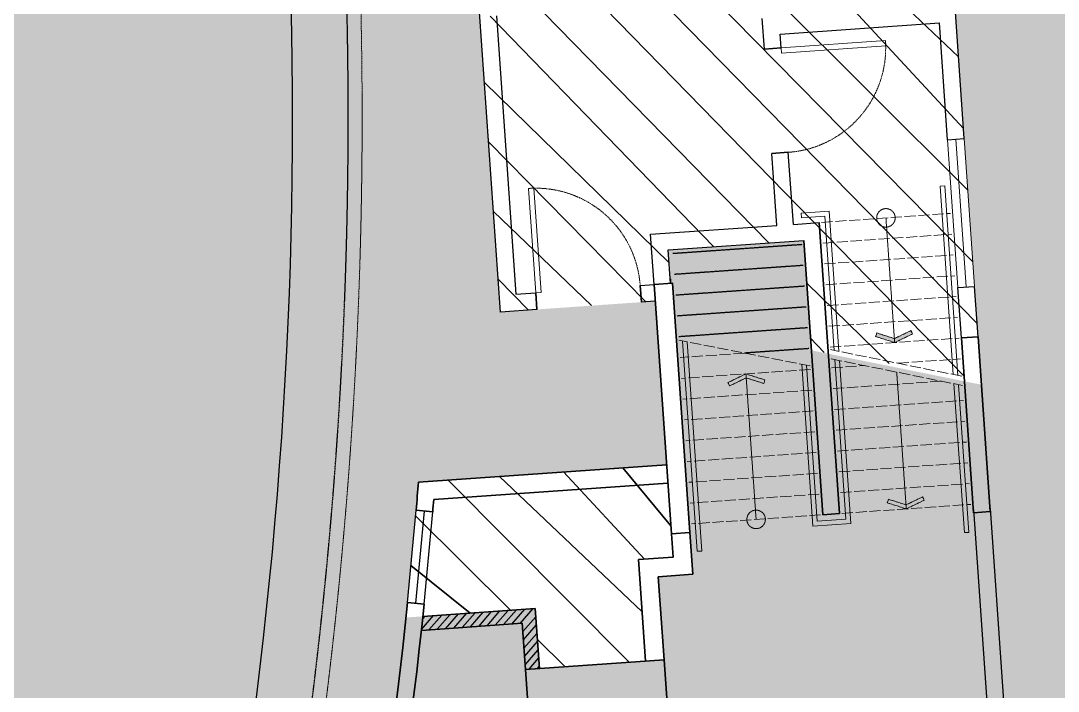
# Model space of a CAD drawing. Header units: millimetres. Extents: x 833941507 to 1669051331, y 817666127 to 1636299673.
# Drawn here: x 834623354 to 834634554, y 817991762 to 817999003 of the extents above; entities that cross this region are included whole.
import ezdxf

# ---------------------------------------------------------------- set-up
doc = ezdxf.new("R2010")
doc.units = ezdxf.units.MM
doc.header["$LTSCALE"] = 3
for name, pattern in [('3A35X-MADL-P-LT-B01-0$0$ACAD_ISO02W033', [5, 4, -1]), ('B0701', [2.34375, 1.5625, -0.78125]), ('B0703', [4.6875, 3.125, -1.5625]), ('HIDDEN', [0.375, 0.25, -0.125]), ('LB01__Road Marking$0$DASHED', [0.75, 0.5, -0.25]), ('LB01__Road Marking$0$x_160725 LB01 interim layout$0$Diag1003.1 - Rbt Give Way', [2, 1, -1])]:
    doc.linetypes.add(name, pattern=pattern)
for name, color, linetype in [('BD-CB-SOLID-DH', 251, 'Continuous'), ('LB01__Road Marking$0$MVA832_MARKING', 1, 'Continuous'), ('LB01__Road Marking$0$x_160725 LB01 interim layout$0$MVA813_KERB', 1, 'Continuous')]:
    doc.layers.add(name, color=color, linetype=linetype)
for name, color, linetype, lineweight in [('Hatch (CARR)', 252, 'Continuous', 35), ('Hatch (LTC&CB)', 252, 'Continuous', 35), ('LB01__Road Marking$0$AUDIT_D_190415114124-329', 1, 'Continuous', 13), ('UAJ-08GLAS', 7, 'Continuous', 5), ('UAJ-22INWA', 6, 'Continuous', 35), ('UAJ-23FLOR-a', 1, 'Continuous', 13), ('UAJ-23FLOR-h', 251, 'Continuous', 9), ('UAJ-24STAI-a', 9, '3A35X-MADL-P-LT-B01-0$0$ACAD_ISO02W033', 13), ('UAJ-24STAI-y', 8, 'B0701', 9), ('UAJ-28STRU', 6, 'Continuous', 35), ('UAJ-32INFR', 7, 'Continuous', 25), ('UAJ-32INFR-d', 9, 'Continuous', 5), ('UAJ-32INFR-z', 8, 'B0703', 9), ('UAJ-34RAIL-a', 1, 'Continuous', 13), ('UAJ-42INFI', 1, 'Continuous', 18)]:
    doc.layers.add(name, color=color, linetype=linetype, lineweight=lineweight)
pattern_1 = [(135, (0, 0), (-673.5192090801866, -673.5192090801866), []), (135, (2.749411666127753e-14, 449.013), (-673.5192090801866, -673.5192090801866), [])]

# ---------------------------------------------------------------- blocks, each defined once
blk = doc.blocks.new('32_UNS-Door-SingleLeaf-plan3')
at = {"layer": 'UAJ-22INWA'}
for p, q in [((50, 5.412101745605469e-05), (50.00000011920929, -179.9999459981918)), ((1179.999999880791, 0.007424473762512207), (1180, -180))]:
    blk.add_line(p, q, dxfattribs=at)
at = {"layer": 'UAJ-32INFR-d'}
blk.add_line((1180, 0), (1180, 1130), dxfattribs=at)
blk.add_lwpolyline([(1180, 1130), (1122.215909004211, 1130), (1122.215909004211, 0), (1180, 0)], dxfattribs=at)
at = {"layer": 'UAJ-32INFR-z', "extrusion": (0, 0, -1)}
blk.add_arc((-1180, 0), 1129.999999999927, 0, 90, dxfattribs=at)
blk = doc.blocks.new('LB01__Road Marking')
at = {"layer": 'LB01__Road Marking$0$AUDIT_D_190415114124-329', "color": 1, "linetype": 'LB01__Road Marking$0$DASHED', "ltscale": 2}
blk.add_lwpolyline([(834555318.1591753, 817944453.1774079), (834580737.082168, 817947038.8431497, 0.417165218876376), (834626756.804495, 818003324.4050797), (834626068.1776156, 818013174.9269414, -0.02081353460793768), (834625835.512824, 818021430.8118325), (834625986.5476931, 818032663.0675751), (834626097.2313513, 818040894.459167), (834626179.4511237, 818047009.0306418, -0.06065725439883298), (834626803.9749016, 818051620.4200101), (834627204.4459662, 818053151.8589801, -0.09611614066994158), (834632308.5718042, 818060851.6739492, 0.03630728790330327), (834634492.4323119, 818063421.1942466, -0.1453007424370353), (834645481.5527931, 818071778.4626138, -0.1453007424370353)], format="xyb", dxfattribs=at)
at = {"layer": 'LB01__Road Marking$0$MVA832_MARKING', "linetype": 'LB01__Road Marking$0$x_160725 LB01 interim layout$0$Diag1003.1 - Rbt Give Way'}
blk.add_lwpolyline([(834555302.9791975, 817944602.4073254), (834580722.3798147, 817947188.1216521, 0.4171831821632619), (834626607.3542099, 818003311.3049515), (834625918.5428087, 818013164.466323, -0.02081353460795715), (834625685.5263852, 818021432.8287959), (834625836.561252, 818032665.0843724), (834625947.2449101, 818040896.4759643), (834626029.4646826, 818047011.0474391, -0.06065725439838135), (834626658.8548793, 818051658.3697022), (834627061.9436901, 818053199.8191792, -0.09622347540446208), (834632201.6215752, 818060956.8483213, 0.03630728790355544), (834634371.3926781, 818063509.7911261, -0.1453007424376331), (834645428.4859407, 818071918.7619694)], format="xyb", dxfattribs=at)
at = {"layer": 'LB01__Road Marking$0$x_160725 LB01 interim layout$0$MVA813_KERB'}
blk.add_lwpolyline([(834555242.2592865, 817945199.3269954), (834580663.5774822, 817947785.2363821, 0.4172558377377308), (834626009.5557977, 818003258.8654162), (834625320.0035807, 818013122.6238494, -0.02081353460776735), (834625085.5806296, 818021440.8966492), (834625236.6154875, 818032673.1515614, -0.001969337003667856), (834625236.6976488, 818032677.8772377, -0.3181349123091513), (834627048.5979575, 818035197.4944578, -0.2810528539837441)], format="xyb", dxfattribs=at)
blk = doc.blocks.new('GBP-LTC-LB01')
at = {"layer": 'BD-CB-SOLID-DH', "ltscale": 10}
h = blk.add_hatch(dxfattribs=at)
h.set_pattern_fill('ANSI31', color=256, scale=20, angle=5.664653749463621e-05, style=0)
h.set_pattern_definition([(48.99896525502614, (834623314.0211127, 817990891.8805451), (-47.92330597349402, 41.6606138285416), [])])
h.paths.add_polyline_path([(834627694.3583603, 817992571.134341), (834627678.1692334, 817992419.63668), (834628767.8425553, 817992495.7449998), (834628906.7380053, 817992655.881353)])
h = blk.add_hatch(dxfattribs=at)
h.set_pattern_fill('ANSI31', color=256, scale=20, angle=5.664653749463621e-05, style=0)
h.set_pattern_definition([(48.99896525502614, (834623359.3464106, 817990243.4627651), (-47.92330597349402, 41.6606138285416), [])])
h.paths.add_polyline_path([(834628906.7380053, 817992655.881353), (834628767.5628171, 817992495.7867965), (834628802.4284309, 817991997.003889), (834628952.0633032, 817992007.463573)])
at = {"layer": 'UAJ-23FLOR-h'}
h = blk.add_hatch(dxfattribs=at)
h.set_pattern_fill('EARTH,_O', color=256, scale=180, angle=45.00000010501341)
h.set_pattern_definition([(45.00000010501341, (-1082349.699177861, 54794.90315568447), (-2.96267069188616e-06, 1616.446101792448), [1143, -1143]), (45.00000010501341, (-1082652.782822503, 55097.98679921505), (-2.96267069188616e-06, 1616.446101792448), [1143, -1143]), (45.00000010501341, (-1082955.866467144, 55401.07044274564), (-2.96267069188616e-06, 1616.446101792448), [1143, -1143]), (135.0000001050134, (-1082955.866467515, 55603.12620546969), (-1616.446101792448, -2.96267069188616e-06), [1143, -1143]), (135.0000001050134, (-1082652.782823984, 55906.20985011128), (-1616.446101792448, -2.96267069188616e-06), [1143, -1143]), (135.0000001050134, (-1082349.699180454, 56209.29349475286), (-1616.446101792448, -2.96267069188616e-06), [1143, -1143])])
h.paths.add_polyline_path([(834669469.2548146, 818015499.1701102), (834651080.8176275, 818014213.7929552), (834651091.333055, 818014066.030459), (834669479.7621983, 818015351.5226754)], flags=16)
edge = h.paths.add_edge_path()
edge.add_arc((834611763.613195, 818123015.0723449), 22001.28373588376, 94.00071865262937, 118.6886834190998)
edge.add_line((834601201.8916234, 818142315.5004095), (834593918.3367147, 818141228.3801512))
edge.add_arc((834611768.400262, 818123014.0298539), 25502.69251264854, 93.99715914630349, 134.4212748451599, ccw=False)
edge.add_line((834609990.6837641, 818148454.6872638), (834618164.3568528, 818149025.8389109))
edge.add_line((834618164.3568528, 818149025.8389109), (834618408.292444, 818145534.9100552))
edge.add_line((834618408.292444, 818145534.9100552), (834616365.4114578, 818145392.1596863))
edge.add_line((834616365.4114578, 818145392.1596863), (834616609.385029, 818141900.6873076))
edge.add_line((834616609.385029, 818141900.6873076), (834611621.5474902, 818141552.1522465))
edge.add_line((834611621.5474902, 818141552.1522465), (834611377.6128702, 818145043.0672039))
edge.add_line((834611377.6128702, 818145043.0672039), (834610228.6059371, 818144962.7428077))
h.paths.add_polyline_path([(834673232.9366938, 818197365.8783082), (834607546.4897544, 818192773.8917836), (834599172.4998745, 818174435.3001034), (834588349.0999149, 818152374.5000834), (834578621.5499489, 818133890.6500655), (834568418.2999822, 818115665.3000468), (834556456.700019, 818095618.300025), (834546606.4000474, 818080041.600007), (834532219.3000866, 818058623.7499806), (834523692.1501086, 818046595.7499651), (834515683.5001286, 818035708.4999502), (834508244.2001468, 818025929.8999366), (834500656.3001646, 818016266.0999228), (834489786.8001888, 818002934.0999027), (834483448.3002025, 817995421.2998908), (834478637.6002128, 817989841.6998823), (834458453.7502539, 817967379.2998452), (834441506.4997879, 817949096.357832), (834383075.7479855, 817886437.0757562), (834482026.687943, 817893354.5055006), (834551919.0356153, 817920008.6018127), (834634905.1297382, 817930637.1330649), (834634022.9972101, 817939309.3515325), (834633770.0685325, 817941795.8857912), (834633577.6912351, 817943687.0236263), (834508697.0405153, 817930983.6118022), (834507053.464672, 817930191.4384525), (834506409.4608335, 817939426.9553951), (834507656.9383341, 817945566.7269546), (834503417.0808368, 818006767.0327235), (834503064.3680854, 818011762.6720035), (834514052.9096247, 818025791.9353799), (834520784.6504849, 818034889.3491884), (834526318.8615147, 818042436.9444461), (834532381.6860782, 818050705.6283545), (834536345.7196504, 818056472.6778568), (834542258.4127678, 818065225.6191521), (834550405.86193, 818077286.9078631), (834561578.9964366, 818095001.9633045), (834574522.6610527, 818117080.0346472), (834587768.8781933, 818140310.2095475), (834609774.1305691, 818143594.9757913), (834610001.9653326, 818140335.8947712), (834634252.5395212, 818142031.4686226), (834636806.8958616, 818105492.469254), (834642791.4816118, 818105913.7478601), (834646278.5594581, 818056032.5832597), (834640293.170484, 818055614.1586573), (834643382.3380679, 818011424.9081372), (834641138.4146172, 818011267.9554363), (834645775.7848747, 817944927.8676329), (834639048.3570181, 817944243.5239328), (834640362.1165634, 817931328.1108725), (834651070.3910474, 817932706.91456), (834650587.6677916, 817936476.1291044), (834685105.7378002, 817940896.8578628), (834685588.4610578, 817937127.6433052), (834691373.7890701, 817937868.5701854)])
at = {"layer": 'UAJ-24STAI-a'}
for points in [[(834632981.6773441, 817995621.0977738), (834632787.7434014, 817995527.3447694), (834632582.651233, 817995593.2022103), (834632594.8806522, 817995631.2868698), (834632784.7389572, 817995570.3211969), (834632964.2678484, 817995657.110403)], [(834630988.4563601, 817995095.8137931), (834631182.390303, 817995189.5667975), (834631387.4824712, 817995123.7093568), (834631375.253052, 817995085.6246971), (834631185.3947469, 817995146.5903698), (834631005.8658558, 817995059.8011644)], [(834633107.2073829, 817993825.4802729), (834632913.27344, 817993731.7272686), (834632708.1812719, 817993797.5847094), (834632720.4106916, 817993835.669369), (834632910.2689962, 817993774.7036961), (834633089.7978876, 817993861.4929016)]]:
    blk.add_hatch(color=256, dxfattribs=at).paths.add_polyline_path(points)
at = {"layer": 'UAJ-08GLAS'}
for p, q in [((834633471.0309533, 817996121.4567455), (834633359.451674, 817997717.5613989)), ((834633560.8118017, 817996127.7331156), (834633449.2325224, 817997723.8377689)), ((834633650.59265, 817996134.0094855), (834633539.0133708, 817997730.1141388))]:
    blk.add_line(p, q, dxfattribs=at)
at = {"layer": 'UAJ-22INWA', "lineweight": -3}
for p, q in [((834633539.0133709, 817997730.1141388, 3.803477333433336e-09), (834631150.1559343, 818031901.7229791, 1.217779477275666e-07)), ((834631381.3323486, 817998696.9969059), (834631358.3189832, 817999026.1934869)), ((834631550.433496, 817998859.1844637), (834633271.2337743, 817998979.4816033)), ((834633359.4516739, 817997717.5613989), (834633271.2337744, 817998979.4816033)), ((834631560.8941165, 817998709.5496566), (834631550.433496, 817998859.1844637)), ((834633359.4516739, 817997717.5613989), (834633539.0133709, 817997730.1141388)), ((834631514.5320178, 817996791.6312784), (834631460.1356899, 817997569.7480277)), ((834631694.093786, 817996804.1840235), (834631639.6974576, 817997582.3007787)), ((834630152.291653, 817996696.4002274), (834631514.5320178, 817996791.6312784)), ((834631694.093786, 817996804.1840235), (834631972.8541814, 817996823.6715134)), ((834630190.1517065, 817996154.8279691), (834630152.291653, 817996696.4002274)), ((834630344.4061656, 817996529.3912042), (834631805.8454165, 817996631.5570184)), ((834630369.7134746, 817996167.3807135), (834630344.4061656, 817996529.3912042)), ((834633508.4685512, 817995577.8354254), (834633470.4713259, 817996121.4187527)), ((834633471.0216386, 817996121.4560944), (834633650.0331726, 817996133.9703737)), ((834633688.0303979, 817995590.3870465), (834633650.0331726, 817996133.9703737))]:
    blk.add_line(p, q, dxfattribs=at)
at = {"layer": 'UAJ-22INWA', "ltscale": 10}
for p, q in [((834632192.5317471, 817993681.3408506), (834631972.8541813, 817996823.6715134)), ((834632012.9699968, 817993668.7878464), (834631805.8454165, 817996631.5570184)), ((834630369.7202809, 817996167.3767198), (834630366.4076825, 817996214.761071)), ((834630326.209032, 817994208.6519824), (834627646.6806614, 817994021.3492485)), ((834630340.1552776, 817994009.1388193), (834627812.1804985, 817993832.429891)), ((834627621.9576623, 817993716.2252051), (834627801.1853312, 817993699.482906)), ((834632012.9699968, 817993668.7878464), (834632192.5317471, 817993681.3408506)), ((834630378.4428765, 817993461.4014461), (834630395.9402603, 817993211.0861672)), ((834630577.9559522, 817993475.3489401), (834630609.3996687, 817993025.5192497)), ((834630395.9402603, 817993211.0861672), (834630022.5589825, 817993184.9863002)), ((834630099.2633334, 817992087.6639035), (834630022.5589825, 817993184.9863002)), ((834630609.3996687, 817993025.5192497), (834630236.0183913, 817992999.4193827)), ((834630298.7764965, 817992101.6101491), (834630236.0183913, 817992999.4193827)), ((834627528.9496328, 817992720.5598463), (834627708.1772996, 817992703.8175474)), ((834628906.7380052, 817992655.881353), (834627694.3583602, 817992571.1343411)), ((834628952.0633032, 817992007.4635731), (834628906.7380052, 817992655.881353)), ((834628767.5628171, 817992495.7867965), (834627678.1692334, 817992419.6366801)), ((834628802.4284309, 817991997.003889), (834628767.562817, 817992495.7867966))]:
    blk.add_line(p, q, dxfattribs=at)
at = {"layer": 'UAJ-22INWA', "lineweight": -3}
for points in [[(834628925.8664157, 817995885.0851196), (834628532.5434662, 817995857.5913023), (834628205.2079568, 818000539.9890146)], [(834630202.7847582, 817995974.3434753), (834630053.1157869, 817995963.8814075)]]:
    blk.add_lwpolyline(points, dxfattribs=at)
at = {"layer": 'UAJ-22INWA', "lineweight": -3, "elevation": -6.869500669989615e-10}
for points in [[(834628489.3756752, 817999056.1973366), (834628699.5525683, 817996049.7046914), (834628913.3136649, 817996064.6468873)], [(834630040.5630361, 817996143.4431752), (834630190.2331374, 817996153.905322)], [(834633638.66926, 817993723.4707795), (834633827.3088666, 817991025.0600264)], [(834633818.2310286, 817993736.0235242), (834634006.8706347, 817991037.612771)]]:
    blk.add_lwpolyline(points, dxfattribs=at)
at = {"layer": 'UAJ-22INWA', "ltscale": 10}
for radius, start, end in [(53116.67886638104, 355.202666190144, 355.5328758015248), (53296.67886638104, 355.2008444656067, 355.3442550767452), (53116.67886638104, 345.68074996295, 354.1239725117932), (53296.67886638104, 345.6789283594838, 354.1257939893343)]:
    blk.add_arc((834574691.359694, 817998158.4512807), radius, start, end, dxfattribs=at)
at = {"layer": 'UAJ-23FLOR-a', "color": 1, "lineweight": -3}
for p, q in [((834627528.9496328, 817992720.5598462), (834627621.9576623, 817993716.225205)), ((834627618.5634663, 817992712.1886969), (834627711.5714966, 817993707.8540555)), ((834627708.1772996, 817992703.8175472), (834627801.1853313, 817993699.482906))]:
    blk.add_line(p, q, dxfattribs=at)
at = {"layer": 'UAJ-24STAI-a', "ltscale": 10}
for p, q in [((834631997.7940937, 817996825.4150047), (834633389.3976568, 817996922.700785)), ((834632013.4853487, 817996600.9628173), (834633405.0889115, 817996698.2485976)), ((834632029.1766034, 817996376.5106294), (834633420.7801667, 817996473.79641)), ((834632044.8678577, 817996152.0584422), (834633436.471421, 817996249.3442224)), ((834632060.5591123, 817995927.6062543), (834633452.162676, 817996024.8920346)), ((834632076.2503675, 817995703.1540667), (834633467.8539305, 817995800.4398475)), ((834631875.5346488, 817995276.2223496), (834630457.8634396, 817995551.8156217)), ((834632091.941622, 817995478.7018793), (834633483.5451857, 817995575.9876596)), ((834631166.6990471, 817995414.018985), (834630470.8972628, 817995365.3760948)), ((834633512.3124841, 817995164.4919825), (834632093.8399189, 817995451.5480815)), ((834632100.8138098, 817995351.7915535), (834633519.2863748, 817995064.7354543)), ((834632821.9998407, 817995304.1904573), (834633499.2364401, 817995351.5354724)), ((834631878.192091, 817995238.2096881), (834630486.5885147, 817995140.923907)), ((834632107.6328769, 817995254.2496917), (834632460.8069894, 817995278.9397829)), ((834632123.32414, 817995029.7975044), (834633289.1821628, 817995111.301612)), ((834631893.8833333, 817995013.7574993), (834630502.2797688, 817994916.4717188)), ((834632139.015386, 817994805.3453163), (834633530.6189477, 817994902.6310962)), ((834631909.5745887, 817994789.3053114), (834630517.9710238, 817994692.0195316)), ((834632154.7066407, 817994580.893129), (834633546.310202, 817994678.1789086)), ((834631925.2658432, 817994564.8531239), (834630533.6622783, 817994467.5673438)), ((834632170.3978953, 817994356.4409413), (834633562.0014569, 817994453.7267215)), ((834631940.9570976, 817994340.4009365), (834630549.353535, 817994243.1151564)), ((834632186.0891502, 817994131.9887537), (834633577.6927115, 817994229.2745336)), ((834631956.6483525, 817994115.9487487), (834630565.0447899, 817994018.6629682)), ((834632201.7804047, 817993907.5365663), (834633593.3839682, 817994004.8223464)), ((834631972.339607, 817993891.4965615), (834630580.7360443, 817993794.2107811)), ((834632217.4716598, 817993683.084378), (834633609.075223, 817993780.3701589)), ((834631988.0308619, 817993667.0443735), (834630596.4272987, 817993569.7585932))]:
    blk.add_line(p, q, dxfattribs=at)
at = {"layer": 'UAJ-24STAI-a'}
for points in [[(834632693.5958724, 817996874.0578947), (834632787.7434014, 817995527.3447692)], [(834632981.6773441, 817995621.0977738), (834632787.7434014, 817995527.3447694), (834632582.651233, 817995593.2022103), (834632594.8806522, 817995631.2868698), (834632784.7389572, 817995570.3211969), (834632964.2678484, 817995657.110403), (834632981.6773441, 817995621.0977738)], [(834632810.0500917, 817995208.2635044), (834632913.2734401, 817993731.7272685)], [(834633107.2073829, 817993825.4802729), (834632913.27344, 817993731.7272686), (834632708.1812719, 817993797.5847094), (834632720.4106916, 817993835.669369), (834632910.2689962, 817993774.7036961), (834633089.7978876, 817993861.4929016), (834633107.2073829, 817993825.4802729)]]:
    blk.add_lwpolyline(points, dxfattribs=at)
at = {"layer": 'UAJ-24STAI-a', "elevation": -6.869500662753935e-10}
for points in [[(834630988.4563601, 817995095.8137931), (834631182.390303, 817995189.5667975), (834631387.4824712, 817995123.7093568), (834631375.253052, 817995085.6246971), (834631185.3947469, 817995146.5903698), (834631005.8658558, 817995059.8011644), (834630988.4563601, 817995095.8137931)], [(834631292.2290869, 817993618.4014844), (834631182.3903029, 817995189.5667974)]]:
    blk.add_lwpolyline(points, dxfattribs=at)
at = {"layer": 'UAJ-24STAI-a'}
for centre in [(834632693.5958724, 817996874.0578947), (834631292.2290869, 817993618.4014844)]:
    blk.add_circle(centre, 99.99999999999993, dxfattribs=at)
at = {"layer": 'UAJ-24STAI-y', "linetype": 'HIDDEN', "lineweight": -3, "ltscale": 5}
for p, q in [((834631784.0445511, 817996584.9228128), (834630392.44099, 817996487.6370324)), ((834631799.7358056, 817996360.470625), (834630408.1322448, 817996263.1848449)), ((834631815.42706, 817996136.0184375), (834630423.8234993, 817996038.7326571)), ((834631831.1183149, 817995911.5662498), (834630439.5147537, 817995814.2804693)), ((834631846.80957, 817995687.1140621), (834630455.2060086, 817995589.8282816)), ((834631862.5008256, 817995462.6618751), (834631166.6990479, 817995414.0189849))]:
    blk.add_line(p, q, dxfattribs=at)
at = {"layer": 'UAJ-34RAIL-a', "color": 1, "ltscale": 10}
for p, q in [((834631783.7723562, 817996875.6115772), (834631780.2854112, 817996925.4898411)), ((834632134.5129672, 817995443.317082), (834632033.1636759, 817996893.0463041)), ((834632185.3542782, 817995433.0283334), (834632079.5549946, 817996946.4115137)), ((834632261.9072974, 817993621.0321909), (834632141.486858, 817995343.5605545)), ((834632315.2725066, 817993574.6408727), (834632192.3281691, 817995333.2718052))]:
    blk.add_line(p, q, dxfattribs=at)
at = {"layer": 'UAJ-42INFI', "color": 1, "ltscale": 10}
for p, q in [((834633278.6951094, 817997215.6938671), (834633328.5733732, 817997219.1808121)), ((834633420.7981254, 817995183.0117308), (834633278.6951094, 817997215.6938671)), ((834633471.6394354, 817995172.7229813), (834633328.5733732, 817997219.1808121)), ((834631780.2854112, 817996925.4898411), (834632079.5549946, 817996946.4115137)), ((834631783.7723562, 817996875.6115772), (834632033.1636759, 817996893.0463041)), ((834630657.2515831, 817993273.2785661), (834630498.5135101, 817995543.913306)), ((834630707.1298466, 817993276.7655116), (834630549.3260986, 817995534.0354111)), ((834631906.269961, 817993546.0478653), (834631784.0719905, 817995294.0025603)), ((834631952.6612799, 817993599.4130741), (834631834.884578, 817995284.1246657)), ((834633540.2160175, 817993474.8240727), (834633427.7720158, 817995083.2552029)), ((834633590.0942814, 817993478.3110188), (834633478.6133264, 817995072.9664536)), ((834631952.6612799, 817993599.4130741), (834632261.906516, 817993621.0321358)), ((834631906.269961, 817993546.0478653), (834632315.2717252, 817993574.6408176)), ((834633540.2160175, 817993474.8240727), (834633590.0942814, 817993478.3110188)), ((834630707.1298466, 817993276.7655116), (834630657.2515831, 817993273.2785661))]:
    blk.add_line(p, q, dxfattribs=at)
blk.add_blockref('LB01__Road Marking', (2.384185791015625e-07, 1.192092895507812e-07))
at = {"layer": 'UAJ-32INFR', "lineweight": -2}
for p, xscale, rotation in [((834631643.1843722, 817997532.4225125), -0.9999999999999993, 273.9989105068924), ((834630090.4413269, 817996146.9297366), -1, 3.998910506892415)]:
    blk.add_blockref('32_UNS-Door-SingleLeaf-plan3', p, dxfattribs=dict(at, xscale=xscale, rotation=rotation))
blk = doc.blocks.new('GBP-STR-B01-L1')
at = {"layer": 'UAJ-28STRU'}
for points in [[(834630190.1517065, 817996154.8279691), (834630389.6647823, 817996168.7754631), (834630577.9559519, 817993475.3489401), (834630378.4428761, 817993461.4014461)], [(834633508.4686317, 817995577.8343021), (834633688.0303978, 817995590.3870466), (834633820.0434335, 817993701.9957185), (834633640.4816654, 817993689.4429739)], [(834628907.034693, 817990500.6558243), (834628802.4284307, 817991997.0038891), (834630298.7764963, 817992101.6101493), (834630403.3827577, 817990605.2620819)]]:
    blk.add_lwpolyline(points, close=True, dxfattribs=at)

msp = doc.modelspace()

# ---------------------------------------------------------------- hatches: boundary and pattern name
at = {"layer": 'Hatch (CARR)'}
h = msp.add_hatch(dxfattribs=at)
h.set_pattern_fill('ANSI36', color=256, scale=150, angle=90)
h.set_pattern_definition([(135, (-187022.2791678905, -52565.43556797504), (-926.0889124852565, 252.5697034050701), [1190.625, -238.125, 0, -238.125])])
edge = h.paths.add_edge_path()
edge.add_line((834611924.5285674, 818109421.9795382), (834607685.9333189, 818109069.0317029))
edge.add_line((834607685.9333189, 818109069.0317029), (834607665.2085136, 818107991.0627096))
edge.add_arc((834589039.2587397, 818108445.5984795), 18631.49504860748, 309.865898157549, 358.6020678849919, ccw=False)
edge.add_arc((834615999.1085237, 818076947.9305882), 22831.05689388325, 131.1287194590977, 153.7989258374957)
edge.add_arc((834586528.4374498, 818091417.1166068), 10000.0226383043, 275.0745481675095, 333.9678967565785, ccw=False)
edge.add_line((834587412.9577368, 818081456.2895012), (834588264.1163628, 818069423.8069654))
edge.add_arc((834582903.8927284, 818050145.0407581), 20010.06806292654, 39.44810754976709, 74.46206477656318, ccw=False)
edge.add_arc((834615731.5683885, 818077154.0027018), 22500.40496489586, 219.4438065653649, 234.5202163538755)
edge.add_arc((834588161.6360995, 818038473.4132097), 25000.00734784145, 12.1660642206499, 54.520360264797375, ccw=False)
edge.add_arc((834582999.1828797, 818037622.7792686), 30226.87180901134, 2.0399708739242897, 11.679977439033507, ccw=False)
edge.add_line((834613206.8980196, 818038698.7557493), (834615631.2604762, 818004019.2636257))
edge.add_arc((834569688.7781495, 818001746.1404777), 45998.68227666659, -6.715735871121581, 2.8325470116383826, ccw=False)
edge.add_arc((834571414.0748671, 818001695.7862222), 44279.59500290213, 274.6272267813296, 353.08790164783454, ccw=False)
edge.add_line((834574986.2241068, 817957560.5136681), (834554838.43618, 817955511.3338273))
edge.add_line((834554838.43618, 817955511.3338273), (834555086.0693473, 817951969.0996875))
edge.add_line((834555086.0693473, 817951969.0996875), (834553985.1375787, 817951373.9306439))
edge.add_line((834553985.1375787, 817951373.9306439), (834556566.8998852, 817951132.0247827))
edge.add_line((834556566.8998852, 817951132.0247827), (834554870.825874, 817950512.5267926))
edge.add_line((834554870.825874, 817950512.5267926), (834555242.2592868, 817945199.3269953))
edge.add_line((834555242.2592868, 817945199.3269953), (834580663.5774826, 817947785.2363821))
edge.add_arc((834575886.0608323, 817997961.0018529), 50402.69939119431, 275.4390559034364, 360.000000000271)
edge.add_arc((834575886.0608389, 817997961.0018531), 50402.69938445091, 0, 6.033545123572209)
edge.add_line((834626009.5557979, 818003258.8654163), (834625320.0035809, 818013122.6238494))
edge.add_arc((834725073.7348828, 818020096.2917871), 99997.19472644464, 179.2295533322738, 183.9989754623971, ccw=False)
edge.add_line((834625085.5806298, 818021440.8966492), (834625236.697649, 818032677.8772377))
edge.add_arc((834627922.0571212, 818032658.0033417), 2685.43301283759, 108.9811807542396, 179.5759712670284, ccw=False)
edge.add_arc((834628204.4121966, 818032510.4798577), 2924.98455717082, 77.00889104197461, 113.27543302077399, ccw=False)
edge.add_line((834628861.9482889, 818035360.5993196), (834628476.3411659, 818040874.2326924))
edge.add_arc((834628077.503284, 818035877.398655), 5012.726010108237, 85.43643376848652, 98.7312967742884)
edge.add_arc((834628036.8578303, 818036256.3859787), 4631.993233472201, 98.94598531661237, 115.2556639829105)
edge.add_arc((834625847.2461665, 818040897.8163618), 499.9922731250711, 179.2291312922244, 295.2567071070752, ccw=False)
edge.add_line((834625347.2991458, 818040904.5431534), (834625429.5189184, 818047019.1146282))
edge.add_arc((834645427.711174, 818046750.2094804), 20000.00008677739, 165.3450134809267, 179.2296202883739, ccw=False)
edge.add_line((834626078.3747905, 818051810.1684713), (834626528.5514432, 818053531.6862797))
edge.add_arc((834626915.5387123, 818053430.4891769), 400.0000000177168, 10.695152377167176, 165.3453209340456, ccw=False)
edge.add_arc((834673015.6694742, 818062137.1754668), 46515.11955036519, 190.6951714240863, 201.3939059048265)
edge.add_line((834629705.6919295, 818045169.4946631), (834632608.6630743, 818049408.1890775))
edge.add_arc((834657538.9597654, 818054466.6885248), 25438.31971198219, 165.4360592545937, 191.4699240814062, ccw=False)
edge.add_arc((834645834.1093973, 818057254.4316806), 13410.80803601128, 134.7551571944779, 164.3886809634555, ccw=False)
edge.add_arc((834654069.5153738, 818049100.0720308), 25000.00000381124, 110.94916711504649, 134.9999999998068, ccw=False)
edge.add_line((834645131.0269992, 818072447.5221221), (834644597.6069973, 818080086.5705675))
edge.add_arc((834649926.7819381, 818053872.7880319), 26750.00000693784, 101.4914377666272, 112.9600991647533)
edge.add_arc((834639130.3294133, 818079447.9432485), 1011.218991569462, 186.4126899392967, 290.9488293182595, ccw=False)
edge.add_arc((834615732.2898611, 818077144.808664), 22500.00000909457, 5.586125076769975, 15.96051403662737)
edge.add_arc((834638326.3981731, 818083606.7178259), 1000.000000096708, 72.18054130292307, 195.9605569039716, ccw=False)
edge.add_arc((834652938.8698812, 818129065.9101906), 46749.99999867704, 252.1804366808144, 259.4591757909558)
edge.add_line((834644386.6088485, 818083104.8252262), (834643939.7361603, 818089497.1383101))
edge.add_arc((834650687.7391248, 818128671.741111), 39751.5414622157, 240.552645855678, 260.2264546383112, ccw=False)
edge.add_arc((834638496.4009235, 818107130.2430995), 14999.50979187298, 192.8811278257501, 240.6519724401148, ccw=False)
edge.add_line((834623874.3586586, 818103786.4168482), (834622817.4273343, 818108620.3345392))
edge.add_arc((834642767.1082911, 818112268.769777), 20280.55349256432, 185.5442359270914, 190.3638307884426, ccw=False)
edge.add_line((834622581.4291993, 818110309.3796762), (834612780.934843, 818109493.2924905))
edge.add_arc((834641861.4179806, 818113470.7547268), 29351.23004846225, 187.7882635547602, 192.6445844580893)
edge.add_line((834613222.0515536, 818107045.6947254), (834612137.9938439, 818106966.7564445))
edge.add_arc((834678301.9925529, 818113956.1661862), 66532.14691934951, 183.9077542116084, 186.0302271486492, ccw=False)
edge = h.paths.add_edge_path(flags=16)
edge.add_arc((834615731.2891132, 818077153.7044541), 12500, 0, 180)
edge.add_arc((834615731.2891132, 818077153.7044541), 12500, 180, 360)
edge = h.paths.add_edge_path(flags=16)
edge.add_line((834611868.9525105, 818104450.8138934), (834613972.7539883, 818104597.8847685))
edge.add_line((834613972.7539883, 818104597.8847685), (834614793.1774402, 818100839.5302539))
edge.add_arc((834613826.0732937, 818100578.154647), 1001.802195056169, -85.30379685559512, 15.123792415676405, ccw=False)
edge.add_arc((834619584.2630095, 818044960.8780395), 54912.98870505806, 95.93306834801301, 97.32695457863969)
edge.add_arc((834612511.2219769, 818100425.7467451), 1002.709727811401, 172.2733697093307, 273.99854999629923, ccw=False)
edge.add_arc((834561933.955179, 818106999.5461824), 49999.99994777545, 352.6009145688089, 357.078101614923)
edge = h.paths.add_edge_path(flags=16)
edge.add_line((834620090.9091382, 818049922.9776292), (834618289.6580604, 818049797.0548971))
edge.add_arc((834580970.7048192, 818042316.7731427), 38061.25176798405, 11.33427539532187, 15.91795170803397)
edge.add_arc((834591802.8816204, 818043743.072171), 27300.13400988516, 19.27623700822855, 22.15258949295576)
edge.add_arc((834617550.8908839, 818054225.7946192), 499.9999998739989, 94.53759005294211, 202.1525944576026, ccw=False)
edge.add_arc((834615731.2890984, 818077153.7045648), 22500.00011170959, 274.5375897114041, 280.0526075713317)
edge.add_arc((834619745.9927177, 818054506.8027898), 500.0000004199199, -8.861719909792726, 100.05260729722511, ccw=False)
edge.add_arc((834638671.9807276, 818051564.0583891), 18653.40096255677, 171.1626590973889, 185.0472684119796)
edge = h.paths.add_edge_path(flags=16)
edge.add_line((834620198.0613732, 818047424.3669351), (834618701.7133052, 818047319.7607301))
edge.add_line((834618701.7133052, 818047319.7607301), (834619053.6485708, 818042377.7867736))
edge.add_line((834619053.6485708, 818042377.7867736), (834619277.5450168, 818039251.2414795))
edge.add_line((834619277.5450168, 818039251.2414795), (834621789.2390194, 818004177.3258013))
edge.add_arc((834571670.8950224, 818002621.7047793), 50142.48061041492, -82.8094267226162, 1.7778303358081757, ccw=False)
edge.add_line((834577947.2294141, 817952873.5793033), (834554875.8287184, 817950440.9631954))
edge.add_line((834554875.8287184, 817950440.9631954), (834554896.5956267, 817950143.9012471))
edge.add_line((834554896.5956267, 817950143.9012471), (834580030.4609287, 817952804.2608175))
edge.add_arc((834573485.4272178, 818001019.3171521), 48657.26177690306, 277.7304593452858, 360.0000000001403)
edge.add_line((834622142.6889946, 818001019.3171523), (834619659.9161898, 818038109.1768906))
edge.add_arc((834783609.8433712, 818029932.1045521), 164153.7180048101, 174.3889035222556, 177.144714625774, ccw=False)
edge.add_arc((834619491.2976546, 818046225.8154538), 789.836621362968, 342.0455665106547, 367.1703407386046)
edge.add_line((834620274.9573171, 818046324.4025819), (834620198.0613732, 818047424.3669351))
h = msp.add_hatch(dxfattribs=at)
h.set_pattern_fill('ANSI32', color=256, scale=100, angle=90)
h.set_pattern_definition(pattern_1)
h.paths.add_polyline_path([(834633179.5161984, 818002872.5711826), (834633720.6135304, 817995131.7036399), (834631888.876698, 817995443.853849), (834631805.8454165, 817996631.5570184), (834630344.4061656, 817996529.3912041), (834630369.7134749, 817996167.3807137), (834630389.6647824, 817996168.775463), (834630402.2810674, 817995988.2885426), (834628532.5434662, 817995857.5913022), (834628309.814339, 817999043.6445962), (834629806.1624055, 817999148.250854), (834629701.5561447, 818000644.5989206), (834630863.0468943, 818000725.7923424), (834630724.9661775, 818002700.9793125)])
h = msp.add_hatch(dxfattribs=at)
h.set_pattern_fill('ANSI32', color=256, scale=100, angle=90)
h.set_pattern_definition(pattern_1)
h.paths.add_polyline_path([(834627646.6806613, 817994021.3492484), (834630326.2043561, 817994208.6516551), (834630395.9402603, 817993211.086167), (834630022.5589826, 817993184.9863001), (834630099.2633334, 817992087.6639034), (834628952.0632374, 817992007.464515), (834628906.7380049, 817992655.8813528), (834627512.0077648, 817992558.3877827), (834627528.9496328, 817992720.5598462)])
at = {"layer": 'Hatch (LTC&CB)'}
h = msp.add_hatch(dxfattribs=at)
h.set_pattern_fill('ANSI38', color=256, scale=100)
h.set_pattern_definition([(318.9998376927443, (834479093.7342951, 818230174.1493032), (208.2994204990571, 239.6197016519238), []), (48.99983769274426, (834479093.7342951, 818230174.1493032), (176.9791393461904, 687.5388238029047), [793.75, -476.25])])
edge = h.paths.add_edge_path()
edge.add_line((834601196.1932279, 818142314.5248821), (834603754.2640262, 818142696.3710381))
edge.add_line((834603754.2640262, 818142696.3710381), (834603901.899728, 818141707.3292294))
edge.add_line((834603901.899728, 818141707.3292294), (834603810.4683098, 818141693.6886882))
edge.add_arc((834611763.2944388, 818123016.3620529), 20299.99935169609, 113.0643579575305, 141.3575808429331)
edge.add_line((834595907.8101043, 818135692.8596053), (834595395.44903, 818135656.8608108))
edge.add_line((834595395.44903, 818135656.8608108), (834583111.7173193, 818114341.0318873))
edge.add_line((834583111.7173193, 818114341.0318873), (834578121.5842528, 818106513.8910732))
edge.add_line((834578121.5842528, 818106513.8910732), (834575731.6542978, 818102809.499759))
edge.add_line((834575731.6542978, 818102809.499759), (834574387.4489166, 818100725.9814435))
edge.add_line((834574387.4489166, 818100725.9814435), (834573113.9765022, 818098752.0992287))
edge.add_line((834573113.9765022, 818098752.0992287), (834573145.2547638, 818098730.6477773))
edge.add_line((834573145.2547638, 818098730.6477773), (834569989.114683, 818093770.2015171))
edge.add_line((834569989.114683, 818093770.2015171), (834566534.9997851, 818088385.676982))
edge.add_line((834566534.9997851, 818088385.676982), (834566514.0877519, 818088398.2967066))
edge.add_line((834566514.0877519, 818088398.2967066), (834558743.6087797, 818076256.6317656))
edge.add_line((834558743.6087797, 818076256.6317656), (834557653.4005865, 818074495.7072132))
edge.add_line((834557653.4005865, 818074495.7072132), (834553498.9169745, 818068288.5571573))
edge.add_line((834553498.9169745, 818068288.5571573), (834548580.861871, 818060932.1282293))
edge.add_line((834548580.861871, 818060932.1282293), (834544328.2635252, 818054726.3367485))
edge.add_line((834544328.2635252, 818054726.3367485), (834544332.1488035, 818054704.6644962))
edge.add_line((834544332.1488035, 818054704.6644962), (834540324.5978602, 818048716.6949816))
edge.add_line((834540324.5978602, 818048716.6949816), (834541041.3244038, 818048232.540333))
edge.add_line((834541041.3244038, 818048232.540333), (834540089.7288045, 818046823.8296406))
edge.add_line((834540089.7288045, 818046823.8296406), (834539737.5511322, 818047061.7285419))
edge.add_line((834539737.5511322, 818047061.7285419), (834533115.7546033, 818038377.7374016))
edge.add_line((834533115.7546033, 818038377.7374016), (834515220.9619001, 818015146.6305978))
edge.add_arc((834538026.0069846, 818000636.2612507), 27029.99999804167, 147.5322628657497, 176.1870880981713)
edge.add_line((834511055.837681, 818002433.7226919), (834511444.9861017, 817996891.2334589))
edge.add_line((834511444.9861017, 817996891.2334589), (834511474.1084727, 817996474.6528435))
edge.add_line((834511474.1084727, 817996474.6528435), (834508641.2167096, 817996276.6106825))
edge.add_line((834508641.2167096, 817996276.6106825), (834508910.6816144, 817992422.053122))
edge.add_line((834508910.6816144, 817992422.053122), (834511353.3752296, 817992955.9577066))
edge.add_line((834511353.3752296, 817992955.9577066), (834513357.6638721, 817964213.0085849))
edge.add_line((834513357.6638721, 817964213.0085849), (834513308.9477361, 817964209.6026397))
edge.add_line((834513308.9477361, 817964209.6026397), (834513879.4049544, 817955918.7523347))
edge.add_line((834513879.4049544, 817955918.7523347), (834514876.6139696, 817955988.4575205))
edge.add_line((834514876.6139696, 817955988.4575205), (834515053.0661077, 817953464.409199))
edge.add_arc((834528221.0653924, 817954382.9922421), 13199.99999874826, 183.9904169536054, 259.8372334186261)
edge.add_line((834525891.9897077, 817941390.0939349), (834525974.5254321, 817940578.7091386))
edge.add_line((834525974.5254321, 817940578.7091386), (834555356.336757, 817943567.4939791))
edge.add_line((834555356.336757, 817943567.4939791), (834594711.6949315, 817947570.8029128))
edge.add_line((834594711.6949315, 817947570.8029128), (834594754.1988673, 817947152.9591447))
edge.add_line((834594754.1988673, 817947152.9591447), (834616096.9028597, 817949323.9834652))
edge.add_line((834616096.9028597, 817949323.9834652), (834631854.2065201, 817950926.8492302))
edge.add_line((834631854.2065201, 817950926.8492302), (834631836.7081357, 817951177.1563083))
edge.add_line((834631836.7081357, 817951177.1563083), (834639760.382062, 817951731.0818821))
edge.add_line((834639760.382062, 817951731.0818821), (834640506.9704407, 817944391.5874598))
edge.add_line((834640506.9704407, 817944391.5874598), (834508703.5709968, 817930984.2761916))
edge.add_line((834508703.5709968, 817930984.2761916), (834508663.5146245, 817930982.1632618))
edge.add_line((834508663.5146245, 817930982.1632618), (834507053.4646711, 817930191.4384522))
edge.add_line((834507053.4646711, 817930191.4384522), (834506409.4608326, 817939426.9553951))
edge.add_line((834506409.4608326, 817939426.9553951), (834507674.9508276, 817945699.3234407))
edge.add_line((834507674.9508276, 817945699.3234407), (834503067.5031257, 818011766.6800821))
edge.add_line((834503067.5031257, 818011766.6800821), (834515005.9420724, 818027008.3036696))
edge.add_line((834515005.9420724, 818027008.3036696), (834526318.8603592, 818042436.9452374))
edge.add_line((834526318.8603592, 818042436.9452374), (834533248.4343333, 818051887.545926))
edge.add_line((834533248.4343333, 818051887.545926), (834545204.9352987, 818069586.3738981))
edge.add_line((834545204.9352987, 818069586.3738981), (834551695.4067936, 818079200.6226892))
edge.add_line((834551695.4067936, 818079200.6226892), (834551700.6621838, 818079300.5666262))
edge.add_line((834551700.6621838, 818079300.5666262), (834554860.111537, 818084257.5104706))
edge.add_line((834554860.111537, 818084257.5104706), (834556162.9385583, 818086301.5433419))
edge.add_line((834556162.9385583, 818086301.5433419), (834561579.1108731, 818095002.152886))
edge.add_line((834561579.1108731, 818095002.152886), (834564610.1881032, 818100023.5882319))
edge.add_line((834564610.1881032, 818100023.5882319), (834566711.8413072, 818103505.2825594))
edge.add_line((834566711.8413072, 818103505.2825594), (834567220.9571147, 818104369.6755948))
edge.add_line((834567220.9571147, 818104369.6755948), (834571219.8492384, 818111331.3275263))
edge.add_line((834571219.8492384, 818111331.3275263), (834579233.5847297, 818125278.3035975))
edge.add_line((834579233.5847297, 818125278.3035975), (834584805.1873057, 818135090.7915635))
edge.add_line((834584805.1873057, 818135090.7915635), (834587768.4359322, 818140310.1481816))
edge.add_line((834587768.4359322, 818140310.1481816), (834593953.3663634, 818141233.3798261))
edge.add_arc((834611682.4142298, 818123278.8372545), 25232.61257183928, 93.84603158733529, 134.6379365759465, ccw=False)
edge.add_line((834609989.9237372, 818148454.6235011), (834618164.07139, 818149025.8201461))
edge.add_line((834618164.07139, 818149025.8201461), (834618408.0113981, 818145534.900405))
edge.add_line((834618408.0113981, 818145534.900405), (834616365.1302586, 818145392.1522276))
edge.add_line((834616365.1302586, 818145392.1522276), (834616609.1098313, 818141900.6663029))
edge.add_line((834616609.1098313, 818141900.6663029), (834611621.272795, 818141552.1240568))
edge.add_line((834611621.272795, 818141552.1240568), (834611377.3331451, 818145043.038663))
edge.add_arc((834611845.1982398, 818122938.1113777), 22109.8780646978, 91.21252121934131, 118.7925777614652)
h = msp.add_hatch(color=256, dxfattribs=at)
h.dxf.hatch_style = 1
edge = h.paths.add_edge_path()
edge.add_line((834612214.6375813, 817949110.0002185), (834612172.1336489, 817949527.8439448))
edge.add_line((834612172.1336489, 817949527.8439448), (834610540.982439, 817949361.9198486))
edge.add_line((834610540.982439, 817949361.9198486), (834610125.2551692, 817955305.2055875))
edge.add_line((834610125.2551692, 817955305.2055875), (834611591.1819384, 817956523.4515793))
edge.add_line((834611591.1819384, 817956523.4515793), (834620590.7671256, 817957152.4729878))
edge.add_line((834620590.7671256, 817957152.4729878), (834620675.6528503, 817959016.2771101))
edge.add_line((834620675.6528503, 817959016.2771101), (834619013.2072828, 817959619.5505978))
edge.add_line((834619013.2072828, 817959619.5505978), (834618970.1472836, 817958892.0707971))
edge.add_line((834618970.1472836, 817958892.0707971), (834616222.309842, 817958696.7011107))
edge.add_line((834616222.309842, 817958696.7011107), (834615825.3826407, 817964723.4096224))
edge.add_line((834615825.3826407, 817964723.4096224), (834618845.102228, 817968731.5252159))
edge.add_line((834618845.102228, 817968731.5252159), (834622843.9141976, 817969034.4134744))
edge.add_line((834622843.9141976, 817969034.4134744), (834623164.4532439, 817964450.607226))
edge.add_line((834623164.4532439, 817964450.607226), (834625502.4981271, 817964614.049624))
edge.add_line((834625502.4981271, 817964614.049624), (834625828.9228436, 817959944.6804245))
edge.add_line((834625828.9228436, 817959944.6804245), (834634803.4036009, 817960572.0654542))
edge.add_line((834634803.4036009, 817960572.0654542), (834633575.2073323, 817978140.9004546))
edge.add_line((834633575.2073323, 817978140.9004546), (834631285.9313377, 817977980.8625063))
edge.add_line((834631285.9313377, 817977980.8625063), (834631280.7010247, 817978055.6799079))
edge.add_line((834631280.7010247, 817978055.6799079), (834629963.9084734, 817977963.6259617))
edge.add_line((834629963.9084734, 817977963.6259617), (834629278.7370969, 817987764.7162553))
edge.add_line((834629278.7370969, 817987764.7162553), (834630575.5720872, 817987855.3749666))
edge.add_line((834630575.5720872, 817987855.3749666), (834630235.9597851, 817993000.3354576))
edge.add_line((834630235.9597851, 817993000.3354576), (834630609.3495743, 817993026.4347783))
edge.add_line((834630609.3495743, 817993026.4347783), (834630389.6716566, 817996168.7759436))
edge.add_line((834630389.6716566, 817996168.7759436), (834630369.7134746, 817996167.3807136))
edge.add_line((834630369.7134746, 817996167.3807136), (834630344.4061656, 817996529.3912042))
edge.add_line((834630344.4061656, 817996529.3912042), (834631805.8454168, 817996631.5570185))
edge.add_line((834631805.8454168, 817996631.5570185), (834631888.876698, 817995443.8538494))
edge.add_line((834631888.876698, 817995443.8538494), (834633724.239446, 817995072.431741))
edge.add_line((834633724.239446, 817995072.431741), (834631150.1559343, 818031901.7229791))
edge.add_line((834631150.1559343, 818031901.7229791), (834629476.179728, 818031784.6992047))
edge.add_line((834629476.179728, 818031784.6992047), (834629384.084733, 818033101.5160028))
edge.add_line((834629384.084733, 818033101.5160028), (834629101.5193477, 818033081.7542199))
edge.add_line((834629101.5193477, 818033081.7542199), (834628452.6940117, 818042359.0336378))
edge.add_line((834628452.6940117, 818042359.0336378), (834627691.5720665, 818042305.8253493))
edge.add_line((834627691.5720665, 818042305.8253493), (834627586.9638195, 818043802.2018669))
edge.add_line((834627586.9638195, 818043802.2018669), (834629083.2834291, 818043906.8061367))
edge.add_line((834629083.2834291, 818043906.8061367), (834634922.5486019, 818052432.7993287))
edge.add_line((834634922.5486019, 818052432.7993287), (834635011.6745062, 818051157.8906631))
edge.add_line((834635011.6745062, 818051157.8906631), (834636432.6195279, 818051257.2257228))
edge.add_line((834636432.6195279, 818051257.2257228), (834636182.959632, 818054828.5091127))
edge.add_line((834636182.959632, 818054828.5091127), (834638083.9152257, 818054961.4011304))
edge.add_line((834638083.9152257, 818054961.4011304), (834637871.4183159, 818058001.0802438))
edge.add_line((834637871.4183159, 818058001.0802438), (834640529.3253189, 818058186.8921846))
edge.add_line((834640529.3253189, 818058186.8921846), (834640330.6145107, 818061029.3436989))
edge.add_line((834640330.6145107, 818061029.3436989), (834641998.217142, 818060691.8711828))
edge.add_line((834641998.217142, 818060691.8711828), (834641928.4389147, 818061690.1093589))
edge.add_line((834641928.4389147, 818061690.1093589), (834643813.5705367, 818061323.6424457))
edge.add_line((834643813.5705367, 818061323.6424457), (834643801.3727725, 818061498.1262876))
edge.add_line((834643801.3727725, 818061498.1262876), (834643766.458063, 818061495.6843451))
edge.add_line((834643766.458063, 818061495.6843451), (834643266.9685764, 818068641.1994001))
edge.add_arc((834654060.8209449, 818049124.8102661), 22302.39210890619, 114.6945746145962, 118.945492097803, ccw=False)
edge.add_line((834644743.3042742, 818069387.5982498), (834645326.8805841, 818069645.9184135))
edge.add_line((834645326.8805841, 818069645.9184135), (834646278.9591959, 818056035.5209601))
edge.add_line((834646278.9591959, 818056035.5209601), (834640292.9687338, 818055617.0543199))
edge.add_line((834640292.9687338, 818055617.0543199), (834643382.3378763, 818011424.9079072))
edge.add_line((834643382.3378763, 818011424.9079072), (834641138.4595566, 818011268.0436451))
edge.add_line((834641138.4595566, 818011268.0436451), (834645776.1294343, 817944927.5770856))
edge.add_line((834645776.1294343, 817944927.5770856), (834640606.4570531, 817944401.7074414))
edge.add_line((834640606.4570531, 817944401.7074414), (834639850.0633321, 817951837.5953469))
edge.add_line((834639850.0633321, 817951837.5953469), (834631650.1726205, 817951264.3601016))
edge.add_line((834631650.1726205, 817951264.3601016), (834631662.4822836, 817951088.2755091))
edge.add_line((834631662.4822836, 817951088.2755091), (834612214.6375813, 817949110.0002185))
h = msp.add_hatch(color=256, dxfattribs=at)
h.dxf.hatch_style = 1
edge = h.paths.add_edge_path()
edge.add_line((834627048.6055906, 818035197.4767082), (834626823.3035786, 818032922.464336))
edge.add_line((834626823.3035786, 818032922.464336), (834626740.5772477, 818032916.6811283))
edge.add_line((834626740.5772477, 818032916.6811283), (834626761.0836354, 818032623.345968))
edge.add_line((834626761.0836354, 818032623.345968), (834626688.4526601, 818027254.5320953))
edge.add_line((834626688.4526601, 818027254.5320953), (834627162.2662148, 818027287.6552955))
edge.add_line((834627162.2662148, 818027287.6552955), (834627282.5633475, 818025566.855017))
edge.add_line((834627282.5633475, 818025566.855017), (834626665.6183772, 818025523.7258339))
edge.add_line((834626665.6183772, 818025523.7258339), (834626663.1898122, 818025343.1167516))
edge.add_line((834626663.1898122, 818025343.1167516), (834626802.6648332, 818023347.9859334))
edge.add_line((834626802.6648332, 818023347.9859334), (834626611.6918808, 818023334.6354522))
edge.add_line((834626611.6918808, 818023334.6354522), (834627939.8568449, 818004335.725792))
edge.add_line((834627939.8568449, 818004335.725792), (834628413.7003994, 818004368.851096))
edge.add_line((834628413.7003994, 818004368.851096), (834628535.3917954, 818002628.1065162))
edge.add_line((834628535.3917954, 818002628.1065162), (834628061.5482428, 818002594.9812179))
edge.add_line((834628061.5482428, 818002594.9812179), (834628532.5434663, 817995857.5913022))
edge.add_line((834628532.5434663, 817995857.5913022), (834630202.7847583, 817995974.3434752))
edge.add_line((834630202.7847583, 817995974.3434752), (834630326.2043561, 817994208.6516556))
edge.add_line((834630326.2043561, 817994208.6516556), (834627646.6806614, 817994021.3492485))
edge.add_line((834627646.6806614, 817994021.3492485), (834627528.9496328, 817992720.5598462))
edge.add_arc((834574691.3597147, 817998158.4512757), 53116.6788451996, 342.04422184759096, 354.123972514747, ccw=False)
edge.add_line((834625220.9767747, 817981783.4895561), (834625269.1972772, 817981093.7289158))
edge.add_line((834625269.1972772, 817981093.7289158), (834629543.7608265, 817981392.5536895))
edge.add_line((834629543.7608265, 817981392.5536895), (834629854.4391514, 817976948.5205013))
edge.add_line((834629854.4391514, 817976948.5205013), (834628207.8954535, 817976833.4144695))
edge.add_line((834628207.8954535, 817976833.4144695), (834628143.0396066, 817977761.1502687))
edge.add_line((834628143.0396066, 817977761.1502687), (834623580.9770592, 817977442.2270772))
edge.add_arc((834568853.8703967, 818001141.796137), 59638.29120009088, 332.58267856857367, 336.58497992882474, ccw=False)
edge.add_line((834621793.3632252, 817973680.2616509), (834620611.7634478, 817971648.9266284))
edge.add_line((834620611.7634478, 817971648.9266284), (834620124.5130982, 817970775.4788325))
edge.add_arc((834575971.1344049, 817997893.8966199), 51816.30470548272, 320.22778151992856, 328.44230735779234, ccw=False)
edge.add_line((834615796.8254075, 817964745.0841299), (834615977.333419, 817962163.0564457))
edge.add_line((834615977.333419, 817962163.0564457), (834613319.841407, 817961977.277379))
edge.add_arc((834576227.4423053, 817997591.5320718), 51421.99148648958, 305.9093794737083, 316.16467704694713, ccw=False)
edge.add_line((834606386.695102, 817955942.5143261), (834606452.7408731, 817954997.8645345))
edge.add_line((834606452.7408731, 817954997.8645345), (834604923.559093, 817954890.9630008))
edge.add_arc((834515834.8983518, 818095482.9064952), 166441.8338285359, 301.12984242202333, 302.3611400986692, ccw=False)
edge.add_arc((834585978.1532656, 817980307.1441522), 31592.9534913414, 295.2827171410054, 300.2248325707806, ccw=False)
edge.add_line((834599471.0340397, 817951740.4348786), (834599205.8720083, 817951605.8382611))
edge.add_line((834599205.8720083, 817951605.8382611), (834598350.64411, 817951192.1241022))
edge.add_line((834598350.64411, 817951192.1241022), (834596271.5562094, 817950220.4794042))
edge.add_line((834596271.5562094, 817950220.4794042), (834596504.1352893, 817947934.0625533))
edge.add_line((834596504.1352893, 817947934.0625533), (834555343.7784239, 817943747.1381477))
edge.add_line((834555343.7784239, 817943747.1381477), (834555242.2592868, 817945199.3269954))
edge.add_line((834555242.2592868, 817945199.3269954), (834580663.5774826, 817947785.2363822))
edge.add_arc((834575886.0608318, 817997961.0018533), 50402.69939159552, 275.4390559039375, 359.9999999998644)
edge.add_arc((834575886.0608424, 817997961.0018532), 50402.69938099384, 0, 6.033545123850517)
edge.add_line((834626009.5557979, 818003258.8654163), (834625320.0035809, 818013122.6238495))
edge.add_arc((834725073.7348845, 818020096.2917873), 99997.1947281095, 179.2295533322867, 183.9989754623305, ccw=False)
edge.add_line((834625085.5806298, 818021440.8966494), (834625236.6154877, 818032673.1515614))
edge.add_arc((834627922.131651, 818032657.8952187), 2685.559498428695, 108.98193407520071, 179.6745077713304, ccw=False)
edge.add_arc((834627048.5889894, 818035197.4482911), 0.03291093054524347, 288.9820364280557, 419.7066343212142)
h = msp.add_hatch(color=256, dxfattribs=at)
h.dxf.hatch_style = 1
edge = h.paths.add_edge_path()
edge.add_line((834630298.7764963, 817992101.6101493), (834628952.0633032, 817992007.4635731))
edge.add_line((834628952.0633032, 817992007.4635731), (834628906.7380052, 817992655.881353))
edge.add_line((834628906.7380052, 817992655.881353), (834627512.0077647, 817992558.3877827))
edge.add_arc((834574143.676389, 817998256.8527699), 53671.69921884655, 346.2780638322671, 353.90526952079847, ccw=False)
edge.add_line((834626283.4980061, 817985525.3839319), (834628572.269148, 817985685.3865875))
edge.add_line((834628572.269148, 817985685.3865875), (834628018.0787233, 817983596.5123975))
edge.add_line((834628018.0787233, 817983596.5123975), (834625727.0510347, 817983436.3664019))
edge.add_arc((834555186.9836763, 818004130.2589753), 73512.84440668617, 342.30291715842395, 343.65022836359105, ccw=False)
edge.add_line((834625220.9767746, 817981783.4895561), (834625269.1972772, 817981093.7289158))
edge.add_line((834625269.1972772, 817981093.7289158), (834629723.3225949, 817981405.1064339))
edge.add_line((834629723.3225949, 817981405.1064339), (834629278.7370968, 817987764.7162553))
edge.add_line((834629278.7370968, 817987764.7162553), (834630575.572087, 817987855.3749664))
edge.add_line((834630575.572087, 817987855.3749664), (834630298.7764963, 817992101.6101493))

# ---------------------------------------------------------------- block references
for name in ['GBP-STR-B01-L1', 'GBP-LTC-LB01']:
    msp.add_blockref(name, (0, 0))

doc.saveas('drawing.dxf')
